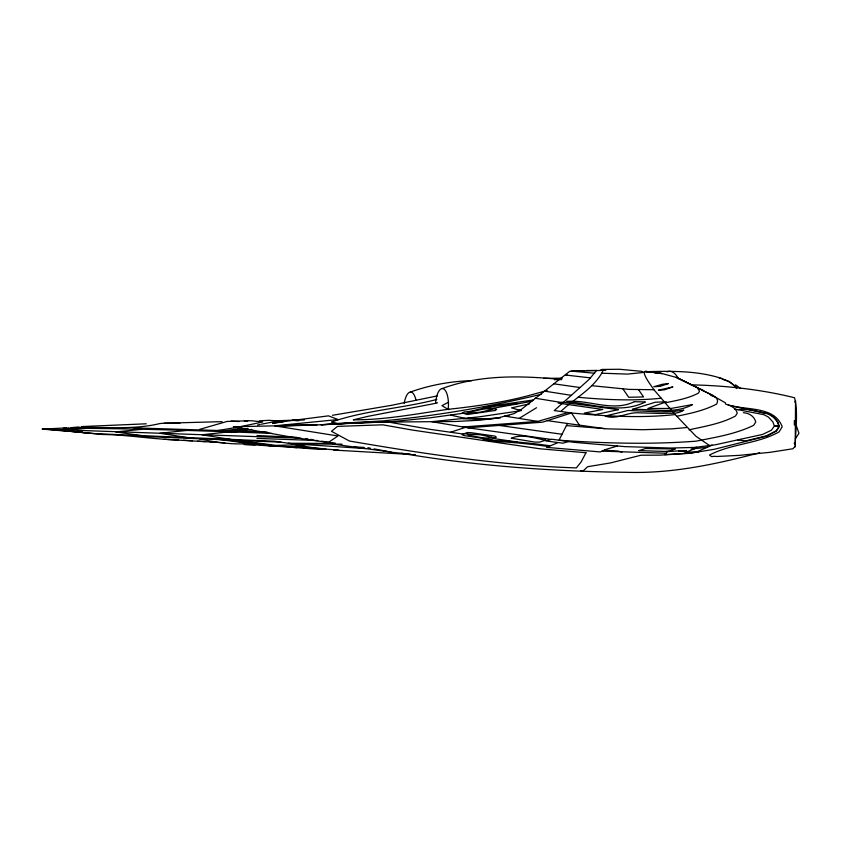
<?xml version="1.0" encoding="UTF-8"?>
<svg xmlns="http://www.w3.org/2000/svg" width="841" height="841" viewBox="0 0 841 841"><rect width="100%" height="100%" fill="white"/><g stroke="black" fill="none" stroke-linecap="round" stroke-linejoin="round"><path stroke-width="1.26" d="M360.705 422.792L389.572 421.909L360.705 422.792A971.765 332.7 2.1 0 1 329.199 424.39L320.947 424.747L329.199 424.285A1008.843 62.98 -3.9 0 1 360.715 422.603M568.222 412.521L537.735 421.415L505.504 416.221L508.994 415.759M580.448 470.55L582.992 471.034L587.649 466.713L610.566 462.918L640.937 455.223L659.964 455.139L689.778 453.299L714.356 449.273L766.929 436.08L776.359 431.16L779.386 426.524L777.862 421.846L773.131 416.39L768.359 413.656L728.264 405.173M448.873 409.199C417.21 413.656 385.325 419.974 353.325 419.827L368.411 416.253L435.606 403.333L435.68 401.924A17.104 6.507 -88.3 0 1 442.944 388.626A17.104 6.507 -88.3 0 1 448.463 404.942L448.211 409.304C477.677 406.161 507.144 401.872 535.675 393.641L543.875 391.401M795.218 446.287C795.439 430.434 798.351 413.005 794.545 397.74C760.937 389.404 725.93 385.599 691.249 384.852M794.335 425.052L794.367 420.532M603.134 370.345L603.008 370.902M716.217 456.505L739.46 455.359L770.324 452.29L792.832 448.768L795.144 446.476M794.987 446.97L795.376 445.804M604.816 428.647L567.475 423.496L559.013 440.2L551.896 439.233L545.82 440.957L562.913 443.175L568.621 441.567M602.566 371.754C593.147 389.005 574.666 398.266 560.81 411.459L554.23 410.587L589.089 379.438L596.626 370.418L586.398 370.524M794.997 402.292L795.544 400.747L795.229 444.857L794.146 443.028M795.512 438.539L798.95 433.283L796.48 426.166M734.456 409.01L763.933 414.687L768.411 417.062L772.879 421.909L774.382 425.977L771.46 430.182L762.619 434.419L715.617 444.731L694.908 447.401L670.834 448.043L624.831 446.613L574.161 442.355L559.013 440.2C604.584 443.365 650.461 444.647 696.054 441.168C715.491 437.309 735.833 434.061 753.683 425.304L755.744 422.056C754.493 416.4 748.953 412.92 743.381 412.71M467.701 413.12L468.616 412.185C476.248 411.344 484.574 407.338 492.206 409.399L480.589 412.174L464.663 413.572M600.937 369.641L603.071 370.397M536.526 407.738L519.002 418.482M448.631 402.135L441.945 405.656L448.568 409.672M696.811 451.859L712.064 445.194M683.134 451.249L686.582 450.524L678.634 451.386L683.134 451.249L685.615 452.332L694.277 448.957M450.576 432.253L465.388 427.375M410.345 392.053C430.014 385.041 450.797 381.246 471.654 380.647M442.093 388.574C479.055 374.897 519.317 375.485 557.982 379.228M696.401 447.212L691.05 449.115L706.829 447.317M709.51 445.53L695.928 436.237L675.197 414.581C640.716 418.271 605.93 416.263 571.502 412.984L542.498 422.171L467.838 427.785M557.247 442.965L546.534 447.359L600.264 451.932L606.54 449.21L617.494 446.003M435.606 403.333L437.509 402.765M199.454 429.436L227.112 421.446L251.07 420.721L262.749 421.972L239.328 426.892M66.975 428.532L68.867 428.058M759.644 452.773C716.69 463.98 672.979 473.588 628.301 472.337C552.369 471.433 476.448 466.009 401.546 453.299M261.246 424.211L278.329 420.942L268.815 420.321L259.333 420.805M272.631 423.444L283.638 421.688M437.457 395.859L391.275 405.362L332.437 415.296M257.588 424.999L260.079 424.474M531.943 401.294L493.699 408.179M436.784 399.454C401.998 408.505 365.488 410.229 331.522 422.024L337.525 423.422L382.813 420.921A1324.596 1223.192 83.7 0 0 541.551 394.198M529.63 403.817L511.528 407.885L517.898 409.735L521.157 409.725M236.973 427.333L218.008 430.497L222.539 431.202L241.966 428.101M533.141 400.001L483.218 407.181L493.194 406.319A119.885 26.113 -5.7 0 0 507.817 404.847L517.541 403.564M491.68 409.189L494.802 408.642M537.735 421.415L463.065 426.976M248.021 428.458L226.586 431.801L231.128 432.463L251.827 429.404M521.42 410.608L479.633 416.8L431.612 421.667L467.617 427.754L550.971 439.412M463.654 413.215L429.656 417.872L388.248 422.024L429.604 429.257L463.475 434.093M229.772 431.78L201.987 434.776L229.698 439.286M141.803 429.32L115.669 431.917L141.74 435.617M274.492 420.826L296.673 420.058M78.97 427.239L70.928 427.659C100.552 426.145 130.586 430.624 159.779 423.58A81.346 75.122 83.7 0 1 164.31 423.212L179.879 423.401M186.902 430.413L159.916 433.283L186.839 437.488M273.167 422.949L328.484 415.853L338.082 419.543L274.65 425.851L337.935 435.985L328.253 442.534L292.878 437.341L233.451 426.776L318.613 424.863L368.169 422.235L455.654 421.478L480.169 420.206L498.671 417.746L514.082 413.604L521.367 409.357L569.725 371.312L605.762 370.313M63.275 428.279C132.825 428.321 202.586 430.792 272.137 433.42M500.437 417.914L484.216 418.85L467.922 418.208M661.131 398.224C633.483 401.125 605.604 399.78 577.977 397.257M87.496 428.29L62.402 430.193L87.453 433.073M665.063 402.818C676.332 400.568 688.148 398.508 698.377 393.136L699.565 391.233L697.126 387.459L676.227 377.378L662.025 373.562L650.114 371.943M676.711 416.274C690.23 413.488 704.285 410.524 716.543 404.122C721.694 395.922 705.504 393.273 701.205 389.478L712.726 395.669M715.376 456.232L711.57 456.6L709.531 455.044C731.407 443.543 757.636 443.974 779.071 431.896L782.204 426.744C774.056 404.71 743.56 411.165 725.363 403.943M686.929 427.522L672.474 428.826L642.902 429.73L607.36 428.847L566.424 425.588M689.084 429.825C704.747 426.345 721.336 423.664 735.528 415.98L737.231 413.194C736.527 410.051 734.109 407.507 731.155 406.298M547.523 390.855L544.358 391.118L571.27 395.323M505.504 416.043L504.779 416.106L505.504 416.221M66.45 427.911L42.618 429.089L66.418 431.181M601.788 369.441L619.575 369.273L641.788 371.344L643.954 372.405L627.586 374.108L601.757 373.204M567.149 374.918L565.499 375.012L590.55 377.893M81.493 426.587L146.239 423.801M493.604 418.639L479.538 419.344L463.139 418.723M644.437 371.711C670.54 371.07 697.504 370.334 722.577 378.755M584.442 370.639L571.218 371.112L594.64 373.246M164.352 423.212L222.056 421.656M680.148 450.787L667.754 451.585L664.737 454.645L689.977 453.099L698.997 451.649L685.615 452.332M666.135 453.225L602.051 451.154M247.885 420.7L244.353 420.815L247.296 420.847M675.197 414.581L653.93 389.73L629.015 389.394L592.032 385.714M543.633 378.355L562.314 378.198M554.387 379.701L561.746 379.564M231.107 421.078L238.96 421.572M301.036 438.203L42.05 429.099L53.298 429.688M335.443 443.48L288.305 443.218M342.045 444.164L291.575 443.691L274.671 441.241L94.97 433.641L59.49 430.256M467.522 434.103L480.4 434.786L491.964 437.309C484.363 439.465 476.059 436.174 468.416 435.144L467.522 434.103L464.484 433.662M244.447 443.827C229.246 444.363 214.161 442.135 199.37 438.781M224.957 442.86L164.216 439.275M365.635 448.579L291.575 443.691L315.522 448.306L338.776 450.114M737.799 409.63C747.859 407.969 757.478 412.132 767.286 413.698C773.457 415.832 783.171 424.81 775.738 431.034L766.403 435.838L745.694 440.915L737.536 439.927M304.379 419.953L292.216 420.311L298.334 420.868M133.341 427.859L267.123 432.022M317.782 440.558L256.957 438.403M178.555 439.948C153.209 439.391 128.21 434.797 102.844 434.503L69.666 431.265M255.159 444.794L244.142 444.469L262.55 445.288L217.924 439.296L222.476 439.181L265.567 445.331L278.108 446.371L259.858 445.278M296.862 447.328L291.869 447.013M296.894 447.654L275.638 446.172M303.138 447.832L310.644 448.053M310.707 448.337L291.974 447.338L314.923 447.885L325.94 449.073L307.533 448.432L324.5 449.062M322.177 448.674L324.721 448.747M233.451 426.776L238.581 426.965M296.61 437.331L256.978 435.543M280.894 442.166L133.277 436.027M332.868 444.101L353.714 446.939L364.09 447.38M774.382 425.977L779.386 426.229M78.749 431.864L82.166 432.032M410.198 454.434L333.583 450.061M412.721 454.571L415.233 454.697L414.035 454.582M73.314 431.58L70.896 431.433M653.93 389.73C652.774 387.659 637.1 367.864 648.453 372.09M183.569 440.221L192.515 440.8M197.635 441.126L205.299 441.609M210.418 441.935L216.799 442.345M604.269 450.198L617.988 451.028L621.909 452.143M548.269 446.539A118.707 25.398 3.1 0 0 530.492 444.258L525.909 443.764A117.845 24.831 3.4 0 0 497.84 441.557L482.923 439.927L502.624 440.936A121.892 25.682 3.4 0 1 517.204 442.019L526.802 442.934A122.502 26.208 3.1 0 1 549.867 445.783M410.892 454.277L392.663 452.395L373.93 448.863M266.912 445.267L270.644 445.656M774.74 426.009L779.386 426.524M465.472 418.471L450.723 415.107M646.13 371.491L652.5 372.248L645.667 371.396M645.362 371.375L662.025 373.562L647.602 371.575M580.017 387.543L553.946 383.843M335.433 443.302L321.598 441.189M353.714 446.939L391.054 452.09M561.925 434.25L498.103 425.283M560.81 411.459L571.502 412.984L579.396 425.136M547.134 420.605L567.475 423.496M562.955 402.734L535.233 398.224M491.438 437.551L494.55 438.014M493.436 438.529L517.204 442.019M693.699 386.24L695.297 386.503M64.063 430.361L62.97 430.182M305.43 438.508L307.953 438.928M310.476 439.349L312.999 439.769M710.855 395.396L715.039 396.931M367.895 447.717L370.303 448.179M719.286 377.987C725.92 379.669 732.479 382.813 736.569 388.5M723.239 379.501L729.452 381.572L737.189 387.764M676.227 377.378L703.339 390.634L677.783 378.061M715.06 396.963L725.562 402.923M735.528 384.852L740.7 388.542M638.498 389.667L643.565 396.952L628.69 397.278L622.971 388.963M666.924 371.89A40.084 15.317 89.6 0 1 678.403 378.587M404.227 403.26A17.104 6.507 -88.3 0 1 409.924 392.137A17.104 6.507 -88.3 0 1 415.927 399.98M276.195 425.714L276.195 426.124A973.479 321.693 2.1 0 0 308.058 425.22L316.857 424.905L308.058 425.062A1000.17 114.902 -2.4 0 0 276.195 425.714M668.143 383.622L660.153 386.345L653.783 386.734L662.361 384.284L668.143 383.622M585.988 452.71L581.173 461.898L576.327 467.901C500.069 465.441 424.537 453.888 349.446 441.031L331.438 431.286L337.493 426.387L382.781 424.821L411.943 430.003L540.321 448.831L585.988 452.71M672.737 386.965L664.159 389.877L658.377 390.213L672.737 386.965M495.265 410.461L467.27 414.497L462.308 412.742L464.474 411.901C475.123 411.827 486.392 404.595 496.642 409.399L495.265 410.461M692.49 404.584C674.545 414.602 651.712 408.652 632.211 409.42L655.234 402.229L666.251 401.819L647.78 408.505L670.918 408.463L692.49 404.584M682.556 410.776C676.49 414.687 668.774 412.626 661.993 413.488L637.257 412.773C626.45 412.553 616.169 420.016 605.142 416.053L628.153 410.471L660.9 411.869L673.504 411.491L683.849 410.103L682.556 410.776M462.676 434.429L462.119 434.692L464.106 435.606L488.852 439.244L492.321 439.034L496.4 437.183L494.907 436.101L470.897 432.673L467.112 432.558L462.676 434.429M638.918 450.608L664.958 451.428L669.846 450.913L675.418 448.999L645.657 448.495L638.918 450.608M545.662 440.19L539.659 442.093L534.844 442.093L511.265 438.214C522.261 433.483 534.571 438.329 545.662 440.19M634.387 401.672C612.49 412.342 589.215 399.443 566.76 401.42L569.672 401.83C594.787 404.647 621.247 413.993 645.404 401.987L634.387 401.672M618.335 409.651L595.333 414.645L584.316 413.078L602.766 409.483L558.151 403.091L562.703 402.208L618.335 409.651M227.669 439.044L226.523 439.076L273.661 445.825L290.65 446.834L305.115 446.476L294.108 444.91L275.69 445.362L227.669 439.044"/></g></svg>
